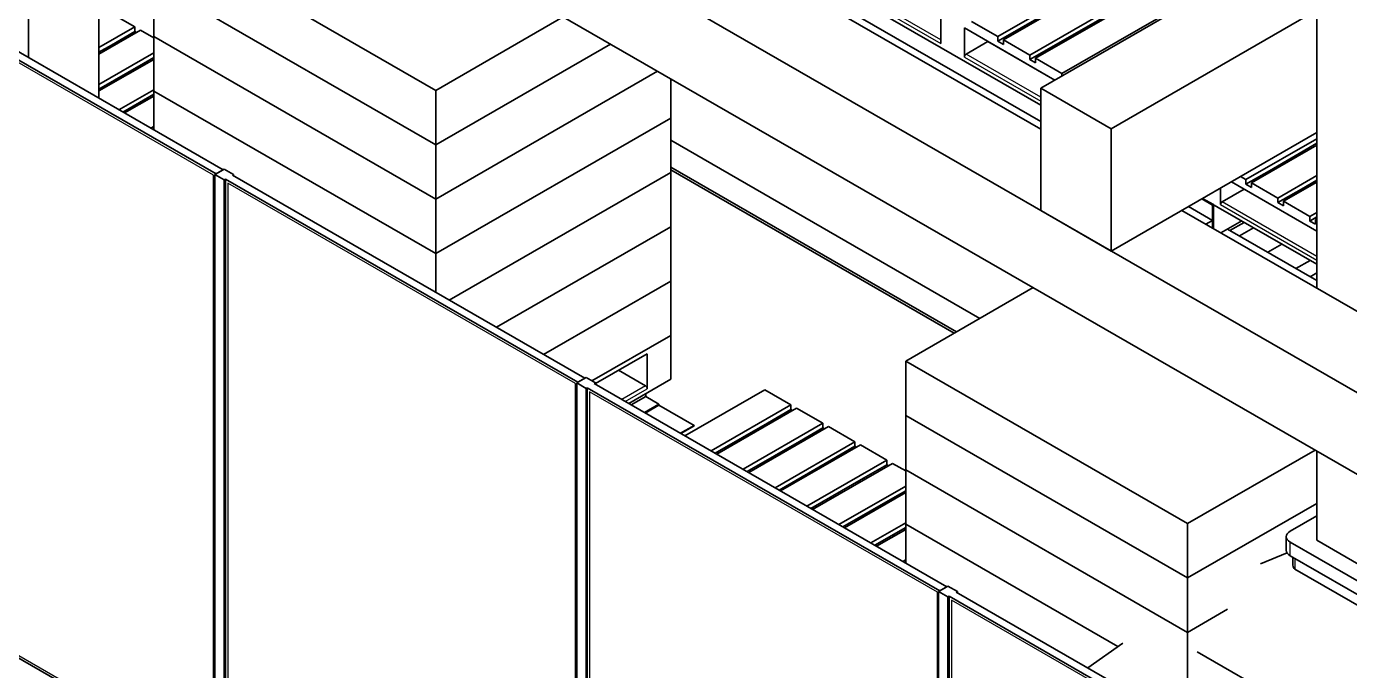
# Model space of a CAD drawing. Header units: millimetres. Extents: x 0 to 84100, y 0 to 59400.
# Drawn here: x 51790 to 55771, y 23918 to 25855 of the extents above; entities that cross this region are included whole.
import ezdxf

# ---------------------------------------------------------------- set-up
doc = ezdxf.new("R2010")
doc.units = ezdxf.units.MM
doc.header["$LTSCALE"] = 100
doc.layers.add('Visible (ISO)', color=7, linetype='Continuous', lineweight=35)
doc.layers.add('Visible Narrow (ISO)', color=7, linetype='Continuous', lineweight=25)

msp = doc.modelspace()

# ---------------------------------------------------------------- linework, layer by layer
at = {"layer": 'Visible (ISO)'}
for p, q in [((62213.72, 21056.92), (46374.53, 30178.1)), ((54842.13, 25546.25), (46798.79, 30178.1)), ((55672.98, 25067.79), (55672.98, 27171.16)), ((56792.57, 23933.48), (51795.68, 26811)), ((51795.68, 25761.67), (51795.68, 26811)), ((52007.81, 25639.51), (52007.81, 26688.84)), ((54712.73, 25824.68), (55419.84, 26231.87)), ((55436.81, 26222.1), (54729.7, 25814.9)), ((54808.9, 25769.3), (55516.01, 26176.49)), ((55532.98, 26166.72), (54825.87, 25759.53)), ((53021.33, 25663.01), (52172.8, 26151.64)), ((54842.13, 25669.83), (55672.98, 26148.28)), ((54905.07, 25713.92), (55612.17, 26121.12)), ((52360.19, 25412.16), (51299.53, 26022.95)), ((51320.74, 26035.17), (52381.4, 25424.37)), ((54152.7, 26015.55), (54842.13, 25618.54)), ((53021.33, 25499.5), (52172.8, 25988.13)), ((53021.33, 25499.49), (52172.8, 25988.13)), ((52172.8, 25824.62), (52172.8, 25988.13)), ((55030.93, 25994.02), (54783.44, 25851.5)), ((55127.1, 25938.64), (54879.61, 25796.12)), ((52037.04, 25899.6), (52116.24, 25854)), ((53405.27, 25884.1), (53021.33, 25663.01)), ((54842.13, 25569.29), (54272.91, 25897.09)), ((54541.61, 25891.33), (54541.61, 25803.86)), ((55672.98, 25903.96), (55054.27, 25547.67)), ((52007.81, 25791.56), (52116.24, 25854)), ((52133.21, 25844.22), (52007.81, 25772.01)), ((52045.53, 25799.38), (52116.24, 25840.1)), ((52116.24, 25854), (52116.24, 25840.1)), ((52116.24, 25840.1), (52121.14, 25837.27)), ((52133.21, 25844.22), (52172.8, 25821.42)), ((54612.32, 25763.14), (54612.32, 25850.61)), ((54612.32, 25850.61), (54884.2, 25694.05)), ((54712.73, 25824.68), (54633.54, 25870.28)), ((54783.44, 25851.5), (54712.73, 25810.78)), ((54783.44, 25851.5), (54788.35, 25848.68)), ((53021.33, 25335.98), (52172.8, 25824.62)), ((53021.33, 25335.97), (52172.8, 25824.61)), ((52172.8, 25661.1), (52172.8, 25824.61)), ((52172.8, 25824.61), (52172.81, 25824.61)), ((53547.24, 25802.35), (53021.33, 25499.5)), ((53547.25, 25802.34), (53021.33, 25499.49)), ((54683.03, 25809.58), (54617.27, 25771.71)), ((54683.03, 25809.9), (54683.03, 25809.58)), ((54883.93, 25693.89), (54683.03, 25809.58)), ((54712.73, 25810.78), (54712.73, 25824.68)), ((54729.7, 25801.01), (54712.73, 25810.78)), ((54808.9, 25769.3), (54729.7, 25814.9)), ((54729.7, 25814.9), (54729.7, 25801.01)), ((52045.53, 25799.38), (52007.81, 25777.66)), ((52007.81, 25680.8), (52172.8, 25775.81)), ((52026.73, 25788.55), (52031.63, 25785.73)), ((52029.91, 25790.38), (52034.81, 25787.56)), ((52050.43, 25796.55), (52045.53, 25799.38)), ((52141.69, 25744), (52172.8, 25761.91)), ((54879.61, 25796.12), (54808.9, 25755.4)), ((54808.9, 25755.4), (54808.9, 25769.3)), ((54879.61, 25796.12), (54884.51, 25793.3)), ((52172.8, 25756.27), (52007.81, 25661.26)), ((52141.69, 25744), (52007.81, 25666.9)), ((52146.6, 25741.18), (52141.69, 25744)), ((53689.21, 25720.59), (53021.33, 25335.98)), ((53689.22, 25720.58), (53021.33, 25335.97)), ((54825.87, 25745.63), (54808.9, 25755.4)), ((54905.07, 25713.92), (54825.87, 25759.53)), ((54825.87, 25759.53), (54825.87, 25745.63)), ((52044.38, 25682.31), (52039.47, 25685.14)), ((52055.09, 25694.13), (52059.99, 25691.31)), ((52066.74, 25700.84), (52066.74, 25695.19)), ((53728.44, 25579.66), (53728.44, 25698)), ((54905.07, 25706.07), (54905.07, 25713.92)), ((52025, 25676.8), (52029.91, 25673.98)), ((52068.13, 25604.78), (52172.8, 25665.06)), ((52172.8, 25651.16), (52080.2, 25597.83)), ((52172.8, 25645.51), (52085.1, 25595)), ((53021.33, 25172.46), (52172.8, 25661.1)), ((53021.33, 25172.45), (52172.8, 25661.09)), ((52172.8, 25544.5), (52172.8, 25661.09)), ((52172.8, 25661.09), (52172.81, 25661.09)), ((53021.33, 25499.5), (53021.33, 25663.01)), ((55054.27, 25547.67), (54842.13, 25669.83)), ((54842.13, 25301.93), (54842.13, 25669.83)), ((52121.17, 25621.42), (52126.07, 25618.6)), ((52140.54, 25626.93), (52135.64, 25629.76)), ((52151.26, 25638.75), (52156.16, 25635.93)), ((53728.44, 25579.66), (53021.33, 25172.46)), ((53728.44, 25579.65), (53021.33, 25172.45)), ((53728.43, 25579.66), (53728.44, 25579.65)), ((53728.44, 25416.14), (53728.44, 25579.65)), ((52164.29, 25549.4), (52172.8, 25554.3)), ((55054.27, 25179.77), (55054.27, 25547.67)), ((55054.27, 25179.77), (55672.98, 25536.07)), ((53021.33, 25335.98), (53021.33, 25499.49)), ((54658.97, 24977.28), (53728.44, 25513.13)), ((55459.44, 25394.68), (55672.98, 25517.65)), ((55672.98, 25498.11), (55476.41, 25384.91)), ((55672.98, 25503.75), (55530.15, 25421.5)), ((52356.65, 25410.12), (52384.94, 25426.41)), ((52384.94, 25393.83), (52356.65, 25410.12)), ((52356.65, 23536.3), (52356.65, 25410.12)), ((52360.19, 25412.16), (52381.4, 25424.37)), ((52384.94, 25426.41), (52413.22, 25410.12)), ((52413.22, 25410.12), (52409.69, 25408.09)), ((52409.69, 25408.09), (53470.35, 24797.29)), ((52413.22, 25406.05), (52413.22, 25410.12)), ((53728.44, 25416.14), (53062.07, 25032.4)), ((53728.44, 25416.13), (53062.08, 25032.4)), ((53728.43, 25416.14), (53728.44, 25416.13)), ((53728.44, 25431.69), (54588.26, 24936.56)), ((53728.44, 25423.52), (54581.16, 24932.47)), ((53728.44, 25252.62), (53728.44, 25416.13)), ((55459.44, 25394.68), (55443.45, 25403.89)), ((55459.44, 25380.78), (55530.15, 25421.5)), ((55530.15, 25421.5), (55535.05, 25418.68)), ((55555.6, 25339.3), (55672.98, 25406.89)), ((52388.47, 25395.87), (52384.94, 25393.83)), ((52384.94, 23520.02), (52384.94, 25393.83)), ((53449.13, 24785.08), (52388.47, 25395.87)), ((52388.47, 23597.27), (52388.47, 25395.87)), ((55383.07, 25319.29), (55383.07, 25369.12)), ((55388.02, 25327.87), (55453.78, 25365.74)), ((55415.76, 25387.94), (55672.98, 25239.82)), ((55453.78, 25366.05), (55453.78, 25365.74)), ((55453.78, 25365.74), (55454.05, 25365.89)), ((55672.98, 25239.51), (55453.78, 25365.74)), ((55459.44, 25380.78), (55459.44, 25394.68)), ((55476.41, 25371.01), (55459.44, 25380.78)), ((55555.6, 25339.3), (55476.41, 25384.91)), ((55476.41, 25384.91), (55476.41, 25371.01)), ((55555.6, 25325.4), (55626.31, 25366.12)), ((55672.98, 25387.35), (55572.57, 25329.53)), ((55672.98, 25393), (55626.31, 25366.12)), ((55626.31, 25366.12), (55631.22, 25363.3)), ((55672.98, 25392.04), (55627.15, 25365.64)), ((53021.33, 25172.46), (53021.33, 25335.97)), ((55326.32, 25336.44), (55359.03, 25317.61)), ((55672.98, 25140.08), (55329.16, 25338.07)), ((55329.16, 25338.07), (55361.86, 25319.25)), ((55469.67, 25356.9), (55469.4, 25356.74)), ((55555.6, 25325.4), (55555.6, 25339.3)), ((55572.57, 25315.63), (55555.6, 25325.4)), ((55651.77, 25283.92), (55572.57, 25329.53)), ((55572.57, 25329.53), (55572.57, 25315.63)), ((54842.13, 25301.93), (55054.27, 25179.77)), ((62213.72, 21301.23), (55266.4, 25301.93)), ((55359.02, 25271.64), (55286.41, 25313.45)), ((55359.03, 25317.61), (55359.03, 25248.59)), ((55361.86, 25246.96), (55361.86, 25319.25)), ((55533.37, 25319.91), (55533.64, 25320.06)), ((55540.82, 25315.93), (55540.55, 25315.77)), ((55569.21, 25299.58), (55568.94, 25299.42)), ((55651.77, 25283.92), (55672.98, 25296.14)), ((55651.77, 25270.02), (55651.77, 25283.92)), ((53728.44, 25252.62), (53204.05, 24950.64)), ((53728.44, 25252.62), (53204.05, 24950.64)), ((53728.43, 25252.62), (53728.44, 25252.62)), ((53728.44, 25089.11), (53728.44, 25252.62)), ((55339.01, 25260.12), (55359.03, 25271.65)), ((55384.27, 25234.05), (55447.04, 25270.19)), ((55672.98, 25090.84), (55404.28, 25245.57)), ((55454.22, 25266.06), (55411.46, 25241.44)), ((55482.61, 25249.71), (55439.86, 25225.09)), ((55651.77, 25270.02), (55672.98, 25282.24)), ((55668.74, 25260.25), (55651.77, 25270.02)), ((55654.34, 25250.24), (55654.62, 25250.4)), ((55672.98, 25276.59), (55668.74, 25274.15)), ((55672.98, 25271.71), (55668.74, 25274.15)), ((55668.74, 25274.15), (55668.74, 25260.25)), ((53021.33, 25055.86), (53021.33, 25172.45)), ((55525.26, 25175.91), (55568.01, 25200.53)), ((55652.87, 25151.67), (55610.11, 25127.04)), ((53728.44, 25089.11), (53346.02, 24868.89)), ((53728.44, 25089.1), (53346.03, 24868.88)), ((53728.43, 25089.1), (53728.44, 25089.1)), ((53728.44, 24925.59), (53728.44, 25089.1)), ((55652.7, 25102.52), (55672.98, 25114.2)), ((54435.55, 24848.62), (54819.48, 25069.71)), ((53728.44, 24925.59), (53491.53, 24789.16)), ((53728.44, 24925.59), (53728.44, 24793.96)), ((53502.17, 24781.39), (53657.73, 24870.97)), ((53657.73, 24870.97), (53657.73, 24765.51)), ((55284.08, 24359.98), (54435.55, 24848.62)), ((54435.55, 24685.11), (54435.55, 24848.62)), ((53652.78, 24774.08), (53571.13, 24821.1)), ((53445.6, 24783.04), (53473.88, 24799.33)), ((53473.88, 24766.75), (53445.6, 24783.04)), ((53445.6, 22909.22), (53445.6, 24783.04)), ((53449.13, 24785.08), (53470.35, 24797.29)), ((53473.88, 24799.33), (53502.17, 24783.04)), ((53477.42, 24768.79), (53473.88, 24766.75)), ((53473.88, 22892.94), (53473.88, 24766.75)), ((54538.08, 24158), (53477.42, 24768.79)), ((53477.42, 22970.19), (53477.42, 24768.79)), ((53502.17, 24783.04), (53498.63, 24781)), ((53498.63, 24781), (54559.29, 24170.21)), ((53502.17, 24778.97), (53502.17, 24783.04)), ((53728.44, 24793.96), (53602.28, 24721.32)), ((53653.49, 24742.29), (53609.67, 24717.06)), ((53653.49, 24750.8), (53653.49, 24742.29)), ((53653.49, 24742.29), (53693.08, 24719.49)), ((54011.28, 24762.71), (53770.84, 24624.25)), ((54011.28, 24762.71), (54090.48, 24717.1)), ((53693.08, 24719.49), (53649.27, 24694.26)), ((53652.11, 24692.62), (53693.08, 24716.22)), ((53693.08, 24716.22), (53693.08, 24719.49)), ((53693.08, 24716.22), (53799.15, 24655.14)), ((53850.04, 24578.64), (54090.48, 24717.1)), ((54107.45, 24707.33), (53867.01, 24568.87)), ((54019.77, 24662.49), (54090.48, 24703.21)), ((54090.48, 24717.1), (54090.48, 24703.21)), ((54090.48, 24703.21), (54095.38, 24700.38)), ((54107.45, 24707.33), (54186.65, 24661.73)), ((53799.15, 24655.14), (53758.18, 24631.54)), ((53758.89, 24631.13), (53799.15, 24654.32)), ((53799.15, 24654.32), (53799.15, 24655.14)), ((54019.77, 24662.49), (53862.1, 24571.69)), ((53946.2, 24523.26), (54186.65, 24661.73)), ((54203.62, 24651.95), (53963.17, 24513.49)), ((54024.67, 24659.66), (54019.77, 24662.49)), ((54115.93, 24607.11), (54186.65, 24647.83)), ((54186.65, 24661.73), (54186.65, 24647.83)), ((54186.65, 24647.83), (54191.55, 24645)), ((54203.62, 24651.95), (54282.81, 24606.35)), ((55284.08, 24196.47), (54435.55, 24685.11)), ((55284.08, 24196.46), (54435.55, 24685.1)), ((54435.55, 24521.59), (54435.55, 24685.1)), ((54435.55, 24685.1), (54435.55, 24685.1)), ((53940.57, 24611.23), (53940.57, 24616.88)), ((54115.93, 24607.11), (53958.27, 24516.32)), ((54042.37, 24467.89), (54282.81, 24606.35)), ((54120.84, 24604.28), (54115.93, 24607.11)), ((54282.81, 24606.35), (54282.81, 24592.45)), ((54299.78, 24596.58), (54059.34, 24458.11)), ((54100.32, 24598.12), (54105.22, 24595.29)), ((54212.1, 24551.73), (54282.81, 24592.45)), ((54282.81, 24592.45), (54287.72, 24589.63)), ((54299.78, 24596.58), (54378.98, 24550.97)), ((55668.01, 24581.08), (55284.08, 24359.98)), ((55672.98, 24309.75), (55672.98, 24578.21)), ((54029.33, 24557.24), (54034.24, 24554.41)), ((54039.57, 24557.48), (54039.57, 24563.13)), ((54212.1, 24551.73), (54054.44, 24460.94)), ((54138.54, 24412.51), (54378.98, 24550.97)), ((54395.95, 24541.2), (54155.51, 24402.74)), ((54193.31, 24540.91), (54198.21, 24538.08)), ((54196.48, 24542.74), (54201.39, 24539.91)), ((54217, 24548.91), (54212.1, 24551.73)), ((54308.27, 24496.35), (54378.98, 24537.07)), ((54378.98, 24550.97), (54378.98, 24537.07)), ((54378.98, 24537.07), (54383.88, 24534.25)), ((54395.95, 24541.2), (54435.55, 24518.39)), ((54114.79, 24490.04), (54109.88, 24492.87)), ((54125.5, 24501.86), (54130.4, 24499.04)), ((54308.27, 24496.35), (54150.6, 24405.56)), ((54292.65, 24487.36), (54297.55, 24484.53)), ((54313.17, 24493.53), (54308.27, 24496.35)), ((55284.08, 24032.95), (54435.55, 24521.59)), ((54435.55, 24521.58), (54435.55, 24521.59)), ((55284.08, 24032.95), (54435.55, 24521.58)), ((54435.55, 24358.07), (54435.55, 24521.58)), ((54221.67, 24446.48), (54226.57, 24443.66)), ((54234.7, 24357.13), (54435.55, 24472.79)), ((54435.55, 24453.24), (54251.67, 24347.36)), ((54289.47, 24485.53), (54294.38, 24482.7)), ((54404.43, 24440.97), (54435.55, 24458.89)), ((54210.95, 24434.66), (54206.05, 24437.49)), ((54404.43, 24440.97), (54246.77, 24350.18)), ((54409.34, 24438.15), (54404.43, 24440.97)), ((55672.98, 24420.43), (55284.08, 24196.47)), ((55672.98, 24420.42), (55284.08, 24196.46)), ((54307.12, 24379.29), (54302.22, 24382.11)), ((54317.83, 24391.1), (54322.74, 24388.28)), ((54329.48, 24397.81), (54329.48, 24392.16)), ((55592.73, 24336.79), (55672.98, 24383.01)), ((54330.87, 24301.75), (54435.55, 24362.03)), ((54435.55, 24348.13), (54342.94, 24294.8)), ((54435.55, 24342.48), (54347.84, 24291.98)), ((54414, 24335.72), (54418.9, 24332.9)), ((55074.4, 23990.18), (54435.55, 24358.07)), ((54435.55, 24358.06), (54435.55, 24358.07)), ((55074.39, 23990.18), (54435.55, 24358.06)), ((54435.55, 24241.47), (54435.55, 24358.06)), ((55284.08, 24196.47), (55284.08, 24359.98)), ((54403.29, 24323.91), (54398.38, 24326.73)), ((55581.01, 24279.63), (55581.01, 24320.51)), ((55854.36, 24153.56), (55592.73, 24304.22)), ((55849.76, 24207.95), (55672.98, 24309.75)), ((54427.04, 24246.37), (54435.55, 24251.27)), ((55503.28, 24239.31), (55583.42, 24271.75)), ((55854.36, 24112.68), (55592.73, 24263.34)), ((55601.01, 24258.57), (55601.01, 24234.84)), ((51299.53, 24224.35), (52356.65, 23615.59)), ((55868.5, 24072.68), (55606.87, 24223.34)), ((54534.54, 24155.96), (54562.83, 24172.25)), ((54538.08, 24158), (54559.29, 24170.21)), ((54562.83, 24172.25), (54591.11, 24155.96)), ((55284.08, 24032.95), (55284.08, 24196.46)), ((54562.83, 24139.67), (54534.54, 24155.96)), ((54534.54, 22282.14), (54534.54, 24155.96)), ((54566.36, 24141.71), (54562.83, 24139.67)), ((54562.83, 22265.85), (54562.83, 24139.67)), ((55627.02, 23530.91), (54566.36, 24141.71)), ((54566.36, 22343.1), (54566.36, 24141.71)), ((54591.11, 24155.96), (54587.57, 24153.92)), ((54587.57, 24153.92), (55648.24, 23543.13)), ((54591.11, 24151.89), (54591.11, 24155.96)), ((55404.31, 24102.19), (55284.08, 24032.95)), ((55404.3, 24102.18), (55284.08, 24032.95)), ((55284.08, 23888.05), (55284.08, 24032.95)), ((55088.92, 24000.43), (54983.39, 23925.99)), ((55927.54, 23620.55), (55312.36, 23974.8))]:
    msp.add_line(p, q, dxfattribs=at)
for centre, major_axis, ratio, start_param, end_param in [((54617.27, 25765.99), (3.49, 6.07), 0.5780931, 0.7834645, 2.3542608), ((55388.02, 25322.14), (3.49, 6.07), 0.5780931, 0.7834645, 2.3542608), ((53652.78, 24768.36), (3.49, -6.07), 0.5780931, 0.7873319, 2.3581282), ((55621.01, 24320.51), (-40, 0), 0.5758617, 5.4977871, 7.0685835), ((55621.01, 24279.63), (-40, 0), 0.5758617, 0, 0.7853982), ((55621.01, 24242.93), (-15.79, -18.43), 0.6660278, 5.6224715, 6.4078696)]:
    msp.add_ellipse(centre, major_axis=major_axis, ratio=ratio, start_param=start_param, end_param=end_param, dxfattribs=at)
at = {"layer": 'Visible Narrow (ISO)'}
for p, q in [((52353.12, 25408.05), (51306.6, 26010.7)), ((54251.7, 25970.81), (54541.61, 25803.86)), ((54541.61, 25815.28), (54256.65, 25979.38)), ((52024.69, 25787.38), (52029.59, 25784.55)), ((54612.32, 25763.14), (54842.13, 25630.8)), ((54842.13, 25642.22), (54617.27, 25771.71)), ((52353.12, 23625.8), (52353.12, 25408.05)), ((52395.54, 25383.62), (52395.54, 23601.37)), ((53442.06, 24780.97), (52395.54, 25383.62)), ((55672.98, 25163.77), (55388.02, 25327.87)), ((55383.07, 25319.29), (55672.98, 25152.34)), ((53442.06, 22998.72), (53442.06, 24780.97)), ((53652.78, 24774.08), (53581.72, 24733.16)), ((53591.64, 24727.45), (53657.73, 24765.51)), ((53484.49, 24756.54), (53484.49, 22974.29)), ((54531.01, 24153.89), (53484.49, 24756.54)), ((54191.26, 24539.73), (54196.16, 24536.91)), ((54287.43, 24484.35), (54292.33, 24481.53)), ((55592.73, 24263.34), (55592.73, 24304.22)), ((55606.87, 24255.2), (55606.87, 24223.34)), ((51306.6, 24228.45), (52353.12, 23625.8)), ((54531.01, 22371.64), (54531.01, 24153.89)), ((54573.43, 24129.46), (54573.43, 22347.21)), ((55619.95, 23526.81), (54573.43, 24129.46))]:
    msp.add_line(p, q, dxfattribs=at)

doc.saveas('drawing.dxf')
